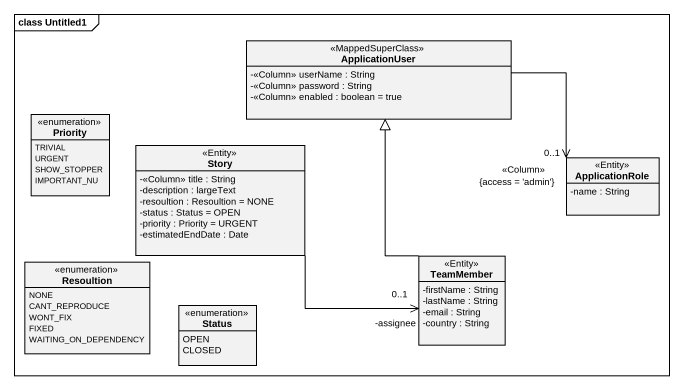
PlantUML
@startuml
mainframe class Untitled1
hide circle
hide empty members
skinparam classAttributeIconSize 0
class ApplicationUser <<MappedSuperClass>> {
  -<<Column>> userName : String
  -<<Column>> password : String
  -<<Column>> enabled : boolean = true
}
enum Priority {
  TRIVIAL
  URGENT
  SHOW_STOPPER
  IMPORTANT_NU
}
class Story <<Entity>> {
  -<<Column>> title : String
  -description : largeText
  -resoultion : Resoultion = NONE
  -status : Status = OPEN
  -priority : Priority = URGENT
  -estimatedEndDate : Date
}
class ApplicationRole <<Entity>> {
  -name : String
}
enum Resoultion {
  NONE
  CANT_REPRODUCE
  WONT_FIX
  FIXED
  WAITING_ON_DEPENDENCY
}
class TeamMember <<Entity>> {
  -firstName : String
  -lastName : String
  -email : String
  -country : String
}
enum Status {
  OPEN
  CLOSED
}
ApplicationUser -right-> "0..1\n<<Column>>\n{access = 'admin'}" ApplicationRole
Story -right-> "-assignee\n0..1" TeamMember
TeamMember -up-|> ApplicationUser
@enduml
